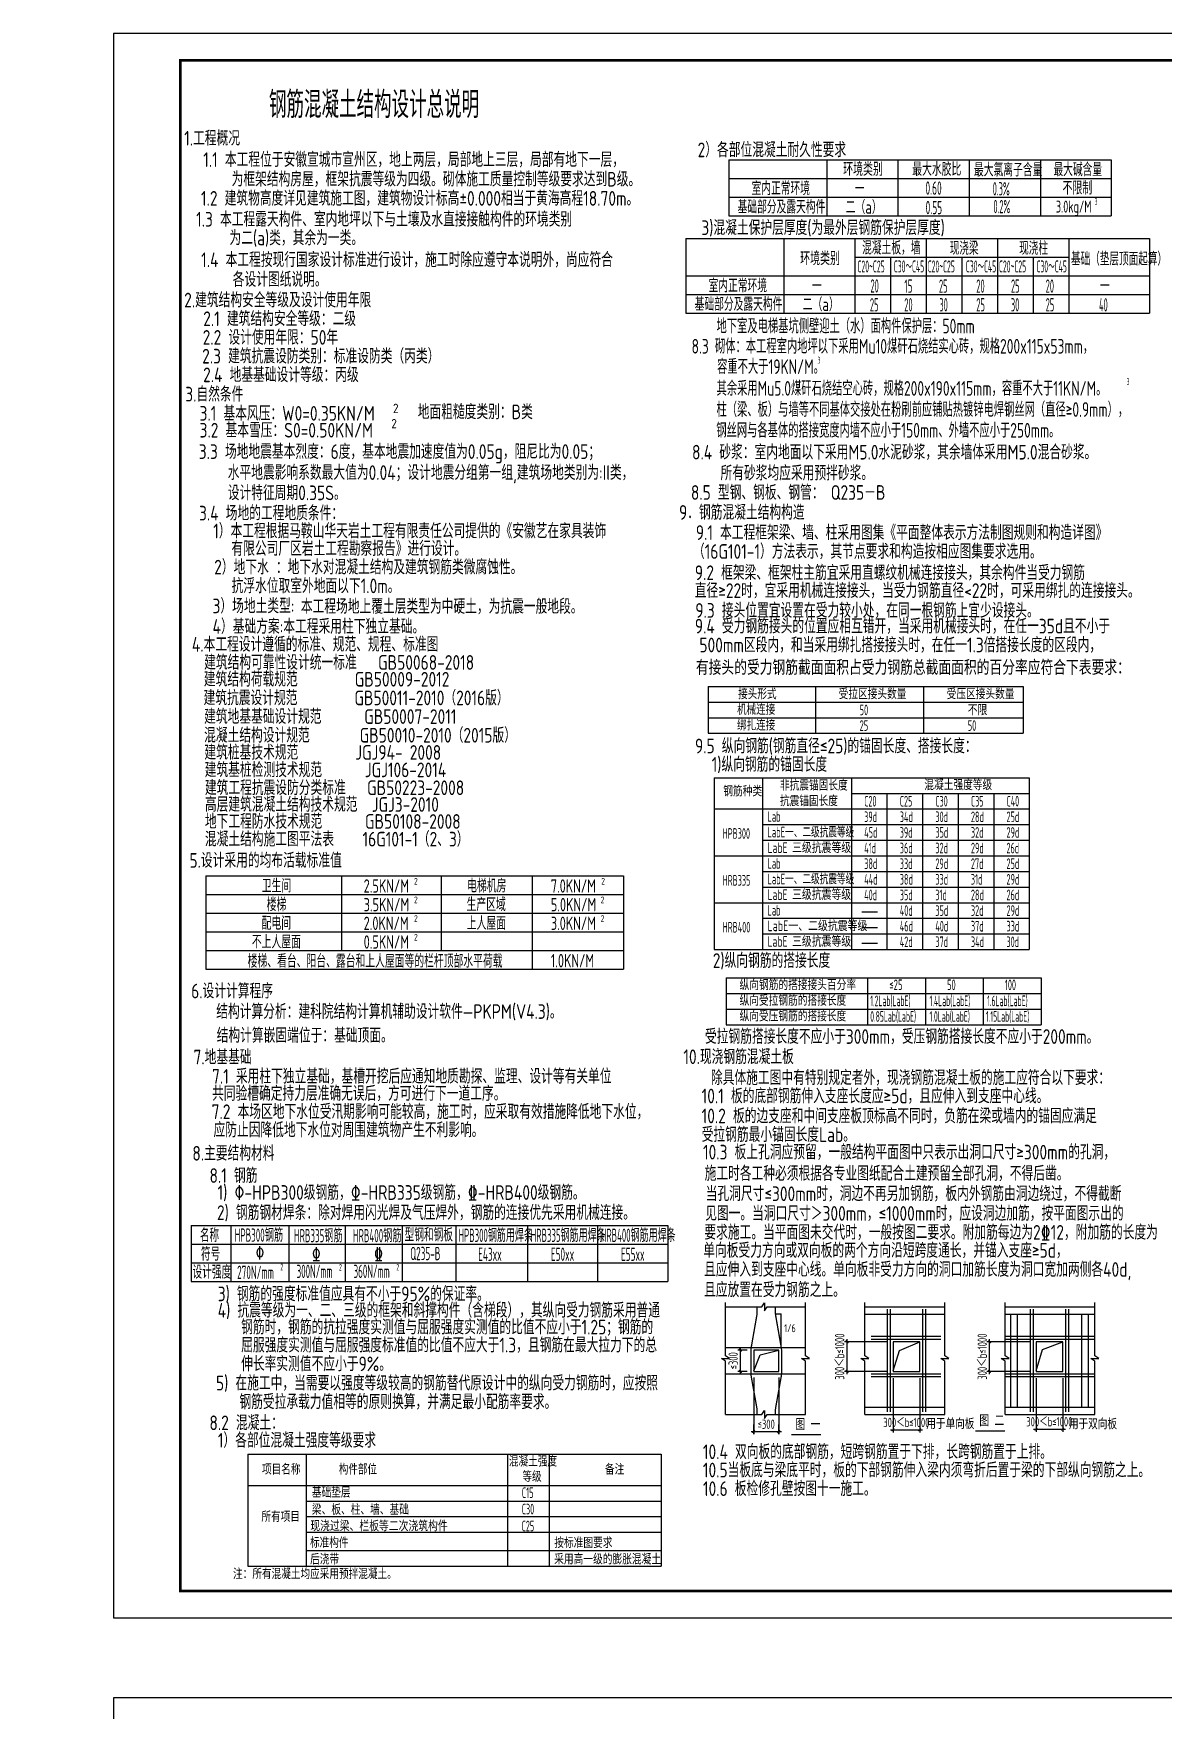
# Model space of a CAD drawing. Extents: x 8243024 to 8945023, y 669070 to 951310.
# Drawn here: x 8243024 to 8285381, y 888435 to 951310 of the extents above; entities that cross this region are included whole.
import ezdxf

# ---------------------------------------------------------------- set-up
doc = ezdxf.new("R2010")
doc.units = 0
doc.header["$LTSCALE"] = 1000
doc.linetypes.add('2', pattern=[18.5, 12, -3, 0.5, -3])
doc.layers.get('0').update_dxf_attribs({"linetype": 'CONTINUOUS'})
doc.layers.get('Defpoints').update_dxf_attribs({"linetype": 'CONTINUOUS'})
for name, color, linetype in [('AUDIT_I_080801173815-0', 253, 'CONTINUOUS'), ('DIM', 3, 'CONTINUOUS'), ('LT', 2, 'CONTINUOUS'), ('PUB_TITLE', 255, 'CONTINUOUS'), ('REIN', 1, 'CONTINUOUS'), ('TEXT', 7, 'CONTINUOUS'), ('檩条', 7, 'CONTINUOUS')]:
    doc.layers.add(name, color=color, linetype=linetype)
doc.styles.add('_HZTXT', font='tssdeng.shx', dxfattribs={"width": 0.7, "bigfont": 'HZTXT.shx'})
doc.styles.add('AUDIT_I_080801173815-1', font='txt', dxfattribs={"width": 0.7, "height": 10, "bigfont": 'sft:黑体'})
doc.styles.add('TSSD_Dimension', font='Tssdeng.shx', dxfattribs={"width": 0.7, "bigfont": 'tssdchn.shx'})
doc.styles.add('TSSD_REIN', font='Tssdeng.shx', dxfattribs={"width": 0.7, "bigfont": 'hztxt.shx'})
doc.dimstyles.new('TSSD_20_100', dxfattribs={"dimtxt": 350, "dimasz": 100, "dimexe": 100, "dimexo": 250, "dimgap": 100, "dimtad": 1, "dimdec": 0, "dimlfac": 0.2, "dimzin": 0, "dimdsep": 46, "dimtxsty": 'TSSD_Dimension', "dimblk": 'ARCHTICK', "dimblk1": 'ARCHTICK', "dimblk2": 'ARCHTICK', "dimcen": 0, "dimdle": 100, "dimclrt": 7, "dimadec": 0, "dimazin": 0, "dimtfac": 1, "dimtdec": 0, "dimtix": 1, "dimtmove": 2, "dimatfit": 3, "dimldrblk": 'ARCHTICK', "dimfxl": 0, "dimtolj": 1, "dimtzin": 0, "dimarcsym": 0})

# ---------------------------------------------------------------- blocks, each defined once
blk = doc.blocks.new('_ArchTick')
at = {"color": 0, "linetype": 'ByBlock', "const_width": 0.4}
blk.add_lwpolyline([(-0.5, -0.5), (0.5, 0.5)], dxfattribs=at)
blk = doc.blocks.new('*D3635')
at = {"layer": 'Defpoints', "color": 0}
for p in [(8278862, 902258), (8280605, 902258), (8280605, 901147)]:
    blk.add_point(p, dxfattribs=at)
at = {"layer": 'DIM', "color": 0, "lineweight": -2}
for p, q in [((8280355, 902258), (8278762, 902258)), ((8278862, 901047), (8278862, 902358)), ((8280355, 901147), (8278762, 901147))]:
    blk.add_line(p, q, dxfattribs=at)
at = {"layer": 'DIM', "color": 0, "lineweight": -2, "xscale": 100, "yscale": 100, "zscale": 100}
for p, rotation in [((8278862, 902258), 90), ((8278862, 901147), 270)]:
    blk.add_blockref('_ArchTick', p, dxfattribs=dict(at, rotation=rotation))
at = {"layer": 'DIM', "color": 7, "insert": (8278587, 901703), "char_height": 350, "attachment_point": 5, "rotation": 90, "style": 'TSSD_Dimension'}
blk.add_mtext('\\A1;300＜b≤1000', dxfattribs=at)
blk = doc.blocks.new('*D3636')
at = {"layer": 'Defpoints', "color": 0}
for p in [(8273519, 902258), (8275244, 902258), (8275244, 901147)]:
    blk.add_point(p, dxfattribs=at)
at = {"layer": 'DIM', "color": 0, "lineweight": -2}
for p, q in [((8274994, 902258), (8273419, 902258)), ((8273519, 901047), (8273519, 902358)), ((8274994, 901147), (8273419, 901147))]:
    blk.add_line(p, q, dxfattribs=at)
at = {"layer": 'DIM', "color": 0, "lineweight": -2, "xscale": 100, "yscale": 100, "zscale": 100}
for p, rotation in [((8273519, 902258), 90), ((8273519, 901147), 270)]:
    blk.add_blockref('_ArchTick', p, dxfattribs=dict(at, rotation=rotation))
at = {"layer": 'DIM', "color": 7, "insert": (8273244, 901703), "char_height": 350, "attachment_point": 5, "rotation": 90, "style": 'TSSD_Dimension'}
blk.add_mtext('\\A1;300＜b≤1000', dxfattribs=at)
blk = doc.blocks.new('*D3637')
at = {"layer": 'Defpoints', "color": 0}
for p in [(8275244, 901147), (8276242, 901147), (8276242, 898958)]:
    blk.add_point(p, dxfattribs=at)
at = {"layer": 'DIM', "color": 0, "lineweight": -2}
for p, q in [((8275244, 900897), (8275244, 898858)), ((8276242, 900897), (8276242, 898858)), ((8275144, 898958), (8276342, 898958))]:
    blk.add_line(p, q, dxfattribs=at)
at = {"layer": 'DIM', "color": 0, "lineweight": -2, "xscale": 100, "yscale": 100, "zscale": 100, "rotation": 180}
blk.add_blockref('_ArchTick', (8275244, 898958), dxfattribs=at)
at = {"layer": 'DIM', "color": 0, "lineweight": -2, "xscale": 100, "yscale": 100, "zscale": 100}
blk.add_blockref('_ArchTick', (8276242, 898958), dxfattribs=at)
at = {"layer": 'DIM', "color": 7, "insert": (8275743, 899233), "char_height": 350, "attachment_point": 5, "style": 'TSSD_Dimension'}
blk.add_mtext('\\A1;300＜b≤1000', dxfattribs=at)
blk = doc.blocks.new('*D3638')
at = {"layer": 'Defpoints', "color": 0}
for p in [(8280605, 901147), (8281603, 901147), (8281603, 898985)]:
    blk.add_point(p, dxfattribs=at)
at = {"layer": 'DIM', "color": 0, "lineweight": -2}
for p, q in [((8280605, 900897), (8280605, 898885)), ((8281603, 900897), (8281603, 898885)), ((8280505, 898985), (8281703, 898985))]:
    blk.add_line(p, q, dxfattribs=at)
at = {"layer": 'DIM', "color": 0, "lineweight": -2, "xscale": 100, "yscale": 100, "zscale": 100, "rotation": 180}
blk.add_blockref('_ArchTick', (8280605, 898985), dxfattribs=at)
at = {"layer": 'DIM', "color": 0, "lineweight": -2, "xscale": 100, "yscale": 100, "zscale": 100}
blk.add_blockref('_ArchTick', (8281603, 898985), dxfattribs=at)
at = {"layer": 'DIM', "color": 7, "insert": (8281104, 899260), "char_height": 350, "attachment_point": 5, "style": 'TSSD_Dimension'}
blk.add_mtext('\\A1;300＜b≤1000', dxfattribs=at)
blk = doc.blocks.new('*D3639')
at = {"layer": 'Defpoints', "color": 0}
for p in [(8269525, 901947), (8270019, 901947), (8270019, 901147)]:
    blk.add_point(p, dxfattribs=at)
at = {"layer": 'DIM', "color": 0, "lineweight": -2}
for p, q in [((8269769, 901947), (8269425, 901947)), ((8269525, 901047), (8269525, 902047)), ((8269769, 901147), (8269425, 901147))]:
    blk.add_line(p, q, dxfattribs=at)
at = {"layer": 'DIM', "color": 0, "lineweight": -2, "xscale": 100, "yscale": 100, "zscale": 100}
for p, rotation in [((8269525, 901947), 90), ((8269525, 901147), 270)]:
    blk.add_blockref('_ArchTick', p, dxfattribs=dict(at, rotation=rotation))
at = {"layer": 'DIM', "color": 7, "insert": (8269250, 901547), "char_height": 350, "attachment_point": 5, "rotation": 90, "style": 'TSSD_Dimension'}
blk.add_mtext('\\A1;≤300', dxfattribs=at)
blk = doc.blocks.new('*D3640')
at = {"layer": 'Defpoints', "color": 0}
for p in [(8270019, 901165), (8270961, 901165), (8270961, 898892)]:
    blk.add_point(p, dxfattribs=at)
at = {"layer": 'DIM', "color": 0, "lineweight": -2}
for p, q in [((8270019, 900915), (8270019, 898792)), ((8270961, 900915), (8270961, 898792)), ((8269919, 898892), (8271061, 898892))]:
    blk.add_line(p, q, dxfattribs=at)
at = {"layer": 'DIM', "color": 0, "lineweight": -2, "xscale": 100, "yscale": 100, "zscale": 100, "rotation": 180}
blk.add_blockref('_ArchTick', (8270019, 898892), dxfattribs=at)
at = {"layer": 'DIM', "color": 0, "lineweight": -2, "xscale": 100, "yscale": 100, "zscale": 100}
blk.add_blockref('_ArchTick', (8270961, 898892), dxfattribs=at)
at = {"layer": 'DIM', "color": 7, "insert": (8270490, 899167), "char_height": 350, "attachment_point": 5, "style": 'TSSD_Dimension'}
blk.add_mtext('\\A1;≤300', dxfattribs=at)

msp = doc.modelspace()

# ---------------------------------------------------------------- linework, layer by layer
for p, q in [((8274076.1, 918378.3), (8274660.1, 918378.3)), ((8274076.1, 917792.6), (8274660.1, 917792.6)), ((8274076.1, 917206.9), (8274660.1, 917206.9))]:
    msp.add_line(p, q)
at = {"const_width": 0.45}
msp.add_lwpolyline([(8243024, 891909.7), (8243024, 888909.7), (8246024, 888909.7), (8246024, 891909.7)], close=True, dxfattribs=at)
at = {"layer": 'AUDIT_I_080801173815-0'}
for p, q in [((8269086.7, 946570.3), (8269086.7, 944470.3)), ((8269086.7, 946570.3), (8283418, 946570.3)), ((8272756.7, 946570.3), (8272756.7, 944470.3)), ((8275426.7, 946570.3), (8275426.7, 944470.3)), ((8278096.7, 946570.3), (8278096.7, 944470.3)), ((8280768, 946570.3), (8280768, 944470.3)), ((8283418, 946570.3), (8283418, 944470.3)), ((8269086.7, 945870.3), (8283418, 945870.3)), ((8269086.7, 945170.3), (8283418, 945170.3)), ((8269086.7, 944470.3), (8283418, 944470.3)), ((8267477.4, 943622.4), (8267477.4, 940822.4)), ((8267477.4, 943622.4), (8284859.3, 943622.4)), ((8271147.3, 943622.4), (8271147.3, 940822.4)), ((8273817.3, 943622.4), (8273817.3, 940822.4)), ((8276487.3, 943622.4), (8276487.3, 940822.4)), ((8279157.3, 943622.4), (8279157.3, 940822.4)), ((8281827.3, 943622.4), (8281827.3, 940822.4)), ((8284859.3, 943622.4), (8284859.3, 940822.4)), ((8273817.3, 942922.4), (8281827.3, 942922.4)), ((8275152.3, 942922.4), (8275152.3, 940822.4)), ((8277822.3, 942922.4), (8277822.3, 940822.4)), ((8280492.3, 942922.4), (8280492.3, 940822.4)), ((8267477.4, 942222.4), (8284859.3, 942222.4)), ((8267477.4, 941522.4), (8284859.3, 941522.4)), ((8267477.4, 940822.4), (8284859.3, 940822.4)), ((8248928.9, 906616.6), (8248928.9, 904516.6)), ((8248928.9, 906616.6), (8266803.2, 906616.6)), ((8250421.1, 906616.6), (8250421.1, 904516.6)), ((8252591, 906616.6), (8252591, 904516.6)), ((8254701.2, 906616.6), (8254701.2, 904516.6)), ((8256845.4, 906616.6), (8256845.4, 904516.6)), ((8258855.1, 906616.6), (8258855.1, 904516.6)), ((8261535.3, 906616.6), (8261535.3, 904516.6)), ((8264163.8, 906616.6), (8264163.8, 904516.6)), ((8266803.2, 906616.6), (8266803.2, 904516.6)), ((8248928.9, 905916.6), (8266803.2, 905916.6)), ((8248928.9, 905216.6), (8266803.2, 905216.6)), ((8248928.9, 904516.6), (8266803.2, 904516.6))]:
    msp.add_line(p, q, dxfattribs=at)
at = {"layer": 'LT', "color": 7}
for p, q in [((8268315.6, 926829.2), (8268315.6, 925072.1)), ((8268315.6, 926829.2), (8280124.2, 926829.2)), ((8272337.8, 926829.2), (8272337.8, 925072.1)), ((8276389.2, 926829.2), (8276389.2, 925072.1)), ((8280124.2, 926829.2), (8280124.2, 925072.1)), ((8268315.6, 926243.5), (8280124.2, 926243.5)), ((8268315.6, 925657.8), (8280124.2, 925657.8)), ((8268315.6, 925657.8), (8280124.2, 925657.8)), ((8268315.6, 925072.1), (8280124.2, 925072.1)), ((8268541.7, 923406.9), (8268541.7, 916964.1)), ((8268541.7, 923406.9), (8280350.1, 923406.9)), ((8268541.7, 923406.9), (8280350.1, 923406.9)), ((8270355.4, 923406.9), (8270355.4, 916964.1)), ((8273683.5, 923406.9), (8273683.5, 916964.1)), ((8280350.1, 923406.9), (8280350.1, 916964.1)), ((8280350.1, 923406.9), (8280350.1, 916964.1)), ((8273683.5, 922821.2), (8280350.1, 922821.2)), ((8275016.8, 922821.2), (8275016.8, 916964.1)), ((8276350.1, 922821.2), (8276350.1, 916964.1)), ((8277683.5, 922821.2), (8277683.5, 916964.1)), ((8279016.8, 922821.2), (8279016.8, 916964.1)), ((8268541.7, 922235.5), (8280350.1, 922235.5)), ((8268541.7, 922235.5), (8280350.1, 922235.5)), ((8270355.4, 921649.8), (8280350.1, 921649.8)), ((8270355.4, 921064.1), (8280350.1, 921064.1)), ((8268541.7, 920478.4), (8280350.1, 920478.4)), ((8270355.4, 919892.7), (8280350.1, 919892.7)), ((8249479.7, 919723.6), (8249479.7, 916223.6)), ((8249479.7, 919723.6), (8265134.9, 919723.6)), ((8249479.7, 919723.6), (8265134.9, 919723.6)), ((8254569.9, 919723.6), (8254569.9, 916923.6)), ((8258301.4, 919723.6), (8258301.4, 916923.6)), ((8261714.8, 919723.6), (8261714.8, 916223.6)), ((8265134.9, 919723.6), (8265134.9, 916223.6)), ((8270355.4, 919306.9), (8280350.1, 919306.9)), ((8249479.7, 919023.6), (8265134.9, 919023.6)), ((8268541.7, 918721.2), (8280350.1, 918721.2)), ((8249479.7, 918323.6), (8265134.9, 918323.6)), ((8270355.4, 918135.5), (8280350.1, 918135.5)), ((8249479.7, 917623.6), (8265134.9, 917623.6)), ((8270355.4, 917549.8), (8280350.1, 917549.8)), ((8249479.7, 916923.6), (8265134.9, 916923.6)), ((8249479.7, 916923.6), (8265134.9, 916923.6)), ((8268541.7, 916964.1), (8280350.1, 916964.1)), ((8268541.7, 916964.1), (8280350.1, 916964.1)), ((8249479.7, 916223.6), (8265134.9, 916223.6)), ((8249479.7, 916223.6), (8265134.9, 916223.6)), ((8268982.4, 915899.3), (8280790.9, 915899.3)), ((8268982.4, 915899.3), (8280790.9, 915899.3)), ((8268982.4, 915899.3), (8268982.4, 914142.2)), ((8274290.9, 915899.3), (8274290.9, 914142.2)), ((8276457.6, 915899.3), (8276457.6, 914142.2)), ((8278624.3, 915899.3), (8278624.3, 914142.2)), ((8280790.9, 915899.3), (8280790.9, 914142.2)), ((8268982.4, 915313.6), (8280790.9, 915313.6)), ((8268982.4, 915313.6), (8280790.9, 915313.6)), ((8268982.4, 914727.9), (8280790.9, 914727.9)), ((8268982.4, 914142.2), (8280790.9, 914142.2)), ((8268964.8, 901732.9), (8268964.8, 903735.8)), ((8268964.8, 903570.4), (8270319.8, 903570.4)), ((8270319.8, 903570.4), (8270419.8, 903720.4)), ((8270419.8, 903720.4), (8270419.8, 903420.4)), ((8270419.8, 903420.4), (8270519.8, 903570.4)), ((8270519.8, 903570.4), (8271967.7, 903570.4)), ((8271955.8, 901732.9), (8271955.8, 903735.8)), ((8274190.1, 901732.9), (8274190.1, 903735.8)), ((8277181.1, 901732.9), (8277181.1, 903735.8)), ((8279442.1, 901732.9), (8279442.1, 903735.8)), ((8282813.1, 901732.9), (8282813.1, 903735.8)), ((8270835.8, 903303.5), (8271054.1, 903303.5)), ((8271054.1, 902038.1), (8271054.1, 903303.5)), ((8268964.8, 901532.9), (8268814.8, 901632.9)), ((8268814.8, 901632.9), (8269114.8, 901632.9)), ((8269114.8, 901632.9), (8268964.8, 901732.9)), ((8271805.8, 901632.9), (8272105.8, 901632.9)), ((8271955.8, 901532.9), (8271805.8, 901632.9)), ((8272105.8, 901632.9), (8271955.8, 901732.9)), ((8274190.1, 901532.9), (8274040.1, 901632.9)), ((8274040.1, 901632.9), (8274340.1, 901632.9)), ((8274340.1, 901632.9), (8274190.1, 901732.9)), ((8277181.1, 901532.9), (8277031.1, 901632.9)), ((8277031.1, 901632.9), (8277331.1, 901632.9)), ((8277331.1, 901632.9), (8277181.1, 901732.9)), ((8279292.1, 901632.9), (8279592.1, 901632.9)), ((8279442.1, 901532.9), (8279292.1, 901632.9)), ((8279592.1, 901632.9), (8279442.1, 901732.9)), ((8282813.1, 901532.9), (8282663.1, 901632.9)), ((8282663.1, 901632.9), (8282963.1, 901632.9)), ((8282963.1, 901632.9), (8282813.1, 901732.9)), ((8268964.8, 899530.1), (8268964.8, 901532.9)), ((8271955.8, 899530.1), (8271955.8, 901532.9)), ((8274190.1, 899530.1), (8274190.1, 901532.9)), ((8277181.1, 899530.1), (8277181.1, 901532.9)), ((8279442.1, 899530.1), (8279442.1, 901532.9)), ((8282813.1, 899530.1), (8282813.1, 901532.9)), ((8268964.8, 899530.1), (8270319.8, 899530.1)), ((8270319.8, 899530.1), (8270419.8, 899680.1)), ((8270419.8, 899680.1), (8270419.8, 899380.1)), ((8270419.8, 899380.1), (8270519.8, 899530.1)), ((8270519.8, 899530.1), (8271967.7, 899530.1)), ((8270119, 898892.2), (8270860.6, 898892.2)), ((8270119, 898892.2), (8270860.6, 898892.2)), ((8251054.5, 898044.8), (8266547.2, 898044.8)), ((8251054.5, 898044.8), (8251054.5, 893849.6)), ((8253238.2, 898044.8), (8253238.2, 893849.6)), ((8260795.3, 898044.8), (8260795.3, 893849.6)), ((8262347.7, 898044.8), (8262347.7, 893849.6)), ((8266547.2, 898044.8), (8266547.2, 893849.6)), ((8251054.5, 896873.4), (8266547.2, 896873.4)), ((8253238.2, 896287.6), (8266547.2, 896287.6)), ((8253238.2, 896287.6), (8266547.2, 896287.6)), ((8253238.2, 896287.6), (8266547.2, 896287.6)), ((8253238.2, 895701.9), (8266547.2, 895701.9)), ((8253238.2, 895116.2), (8266547.2, 895116.2)), ((8253238.2, 894435.4), (8266547.2, 894435.4)), ((8251054.5, 893849.6), (8266547.2, 893849.6))]:
    msp.add_line(p, q, dxfattribs=at)
at = {"layer": 'LT', "color": 4, "linetype": '2'}
for p, q in [((8274190.1, 903570.4), (8277193, 903570.4)), ((8279442.1, 903570.4), (8282813.1, 903570.4)), ((8274208.5, 903290.4), (8277181.1, 903290.4)), ((8279442.1, 903290.4), (8282813.1, 903290.4)), ((8279660.8, 899800.4), (8279660.8, 903290.4)), ((8279914.2, 899800.4), (8279914.2, 903290.4)), ((8282320.5, 899800.4), (8282320.5, 903290.4)), ((8282573.8, 899800.4), (8282573.8, 903290.4)), ((8274208.5, 899804.9), (8277181.1, 899804.9)), ((8279442.1, 899804.9), (8282813.1, 899804.9)), ((8274190.1, 899530.1), (8277181.1, 899530.1)), ((8279442.1, 899530.1), (8282813.1, 899530.1))]:
    msp.add_line(p, q, dxfattribs=at)
at = {"layer": 'LT', "color": 1}
for p, q in [((8275490.4, 901929.5), (8276242.4, 902258.1)), ((8280851, 901965.6), (8281603, 902258.1)), ((8270019, 901164.6), (8270265.1, 901766.7)), ((8270265.1, 901766.7), (8270960.6, 901947.5)), ((8275244.3, 901164.6), (8275490.4, 901929.5)), ((8280604.9, 901164.6), (8280851, 901965.6))]:
    msp.add_line(p, q, dxfattribs=at)
at = {"layer": 'PUB_TITLE'}
for points in [[(8246024, 891909.7), (8330124, 891909.7), (8330124, 951309.7), (8246024, 951309.7)], [(8246024, 829509.7), (8330124, 829509.7), (8330124, 888909.7), (8246024, 888909.7)]]:
    msp.add_lwpolyline(points, close=True, dxfattribs=at)
at = {"layer": 'PUB_TITLE', "const_width": 100}
msp.add_lwpolyline([(8248524, 892909.7), (8329124, 892909.7), (8329124, 950309.7), (8248524, 950309.7)], close=True, dxfattribs=at)
at = {"layer": 'REIN'}
for p, q in [((8275244.3, 902258.1), (8275244.3, 901147.5)), ((8276242.4, 902258.1), (8275244.3, 902258.1)), ((8276242.4, 901147.5), (8276242.4, 902258.1)), ((8280604.9, 902258.1), (8280604.9, 901147.5)), ((8281603, 902258.1), (8280604.9, 902258.1)), ((8281603, 901147.5), (8281603, 902258.1)), ((8270019, 901947.5), (8270019, 901147.5)), ((8270960.6, 901947.5), (8270019, 901947.5)), ((8270960.6, 901147.5), (8270960.6, 901947.5)), ((8270019, 901147.5), (8270960.6, 901147.5)), ((8275244.3, 901147.5), (8276242.4, 901147.5)), ((8280604.9, 901147.5), (8281603, 901147.5))]:
    msp.add_line(p, q, dxfattribs=at)
at = {"layer": 'REIN', "color": 1, "const_width": 50}
for points in [[(8270146.8, 903548.5), (8270146.8, 903372.6)], [(8270832.9, 903548.5), (8270832.9, 903372.6)], [(8270134.9, 903234.8), (8269926.3, 902042)], [(8270844.8, 903234.8), (8271053.4, 902042)], [(8275026.6, 903490), (8275026.6, 899628.4)], [(8275139.7, 903490), (8275139.7, 899628.4)], [(8276354.7, 903490), (8276354.7, 899628.4)], [(8276467.8, 903490), (8276467.8, 899628.4)], [(8280387.2, 903490), (8280387.2, 899628.4)], [(8280500.2, 903490), (8280500.2, 899628.4)], [(8281715.3, 903490), (8281715.3, 899628.4)], [(8281828.3, 903490), (8281828.3, 899628.4)], [(8274417.4, 902461.7), (8277045.7, 902461.7)], [(8274417.4, 902348.8), (8277045.7, 902348.8)], [(8279448.4, 902461.7), (8282775.4, 902461.7)], [(8279448.4, 902348.8), (8282775.4, 902348.8)], [(8268978.3, 902038.1), (8271967.3, 902038.1)], [(8269914.3, 901904.2), (8269914.3, 901102.1)], [(8271065.3, 901904.2), (8271065.3, 901102.1)], [(8268978.3, 901054.3), (8271967.3, 901054.3)], [(8274417.4, 901054.3), (8277045.7, 901054.3)], [(8279461.6, 901054.3), (8282788.6, 901054.3)], [(8269926.8, 900961.6), (8270134.4, 899797.2)], [(8271052.9, 900961.6), (8270845.3, 899797.2)], [(8274417.4, 900948.9), (8277045.7, 900948.9)], [(8279461.6, 900948.9), (8282788.6, 900948.9)], [(8270146.8, 899656.7), (8270146.8, 899521)], [(8270832.9, 899656.7), (8270832.9, 899521)]]:
    msp.add_lwpolyline(points, dxfattribs=at)
at = {"layer": 'REIN', "const_width": 50}
for points in [[(8270134.8, 903234.7, 0.0433164), (8270146.8, 903372.6, 0.0433164)], [(8270832.9, 903372.6, 0.0433085), (8270844.8, 903234.8, 0.0433085)], [(8269926.3, 902042, 0.0433071), (8269914.4, 901904.2, 0.0433071)], [(8271065.4, 901904.2, 0.0433106), (8271053.5, 902042, 0.0433106)], [(8269914.4, 901102.1, 0.0441576), (8269926.9, 900961.6, 0.0441576)], [(8271052.8, 900961.5, 0.0441584), (8271065.3, 901102, 0.0441584)], [(8270146.8, 899656.7, 0.0441586), (8270134.4, 899797.2, 0.0441586)], [(8270845.2, 899797.2, 0.0441568), (8270832.8, 899656.8, 0.0441568)]]:
    msp.add_lwpolyline(points, format="xyb", dxfattribs=at)
at = {"layer": 'REIN', "color": 7, "const_width": 50}
for points in [[(8271435.7, 898769.4), (8272540.4, 898769.4)], [(8278331.6, 898914), (8279436.4, 898914)]]:
    msp.add_lwpolyline(points, dxfattribs=at)
at = {"layer": '檩条', "color": 253}
for p, q in [((8270019, 898795.3), (8270019, 899156.7)), ((8270960.6, 898795.3), (8270960.6, 899156.7))]:
    msp.add_line(p, q, dxfattribs=at)
at = {"layer": '檩条', "color": 253, "const_width": 45}
for points in [[(8269969, 898845.3), (8270069, 898945.3)], [(8270910.6, 898845.3), (8271010.6, 898945.3)]]:
    msp.add_lwpolyline(points, dxfattribs=at)

# ---------------------------------------------------------------- texts
at = {"layer": 'LT'}
for s, height, style, width, p in [('钢筋混凝土结构设计总说明', 1000.008, 'AUDIT_I_080801173815-1', 0.691008, (8251849.3, 948141.6)), ('1.工程概况', 550, 'TSSD_REIN', 0.8, (8248670.4, 947109)), ('2.建筑结构安全等级及设计使用年限', 550, 'TSSD_REIN', 0.8, (8248670.7, 941041.4)), ('3.自然条件', 550, 'TSSD_REIN', 0.8, (8248710.8, 937511.8)), ('9．钢筋混凝土结构构造', 550, 'TSSD_REIN', 0.8, (8267219.9, 933079.9)), ('4.本工程设计遵循的标准、规范、规程、标准图 ', 550, 'TSSD_REIN', 0.8, (8248960.1, 928132.1)), ('5.设计采用的均布活载标准值', 550, 'TSSD_REIN', 0.8, (8248869.7, 920030.2)), ('6.设计计算程序 ', 550, 'TSSD_REIN', 0.8, (8248932.3, 915134.1)), ('7.地基基础', 550, 'TSSD_REIN', 0.8, (8249020.1, 912657)), ('10.现浇钢筋混凝土板', 550, 'TSSD_REIN', 0.8, (8267383.7, 912669.4)), ('8.主要结构材料', 550, 'TSSD_REIN', 0.8, (8248977.1, 909049)), ('1/6', 299.98, 'TSSD_REIN', 0.761763, (8271163.7, 902617.4)), ('图 一', 427.51, 'TSSD_REIN', 0.778783, (8271582.3, 898945.2)), ('图 二', 427.51, 'TSSD_REIN', 0.778696, (8278478.3, 899089.7))]:
    msp.add_text(s, height=height, dxfattribs=dict(at, style=style, width=width)).set_placement(p)
at = {"layer": 'LT', "color": 1, "style": 'TSSD_REIN', "width": 0.8}
for s, p in [('1.1 本工程位于安徽宣城市宣州区，地上两层，局部地上三层，局部有地下一层，', (8249385.1, 946306.6)), ('1.2 建筑物高度详见建筑施工图，建筑物设计标高%%P0.000相当于黄海高程18.70m。', (8249300, 944854.3)), ('  2.3 建筑抗震设防类别：标准设防类（丙类）       ', (8248810.5, 938937.9)), ('  2.4 地基基础设计等级：丙级', (8248845.4, 938237.9)), ('1）本工程根据马鞍山华天岩土工程有限责任公司提供的《安徽艺在家具装饰', (8249759, 932383.5)), ('有限公司厂区岩土工程勘察报告》进行设计。', (8250441.7, 931722.4)), ('本工程场地上覆土层类型为中硬土，为抗震一般地段。', (8253043.7, 929552.4)), ('4）基础方案:本工程采用柱下独立基础。', (8249735.6, 928802.6)), (' 结构计算嵌固端位于：基础顶面。 ', (8249622.4, 913468.8)), ('7.1 采用柱下独立基础，基槽开挖后应通知地质勘探、监理、设计等有关单位', (8249715.1, 911935.7))]:
    msp.add_text(s, height=550, dxfattribs=at).set_placement(p)
at = {"layer": 'LT', "color": 7}
for s, height, style, width, p in [('2）各部位混凝土耐久性要求', 550, 'TSSD_REIN', 0.8, (8267918.6, 946674.3)), ('环境类别 ', 500, 'TSSD_REIN', 0.647316, (8273373.5, 945975.8)), ('最大水胶比', 500, 'TSSD_REIN', 0.700141, (8275964.7, 945973.7)), ('最大氯离子含量 ', 500, 'TSSD_REIN', 0.667786, (8278275.4, 945948.9)), ('最大碱含量', 500, 'TSSD_REIN', 0.69342, (8281258.5, 945960.6)), ('为框架结构房屋，框架抗震等级为四级。砌体施工质量控制等级要求达到B级。', 550, 'TSSD_REIN', 0.8, (8250449.3, 945572.7)), ('室内正常环境', 500, 'TSSD_REIN', 0.695456, (8269938.8, 945254.1)), ('0.60', 500, 'TSSD_REIN', 0.533203, (8276459.9, 945264.1)), ('0.3%', 500, 'TSSD_REIN', 0.468382, (8278980, 945238)), ('不限制', 500, 'TSSD_REIN', 0.706043, (8281599.4, 945270.8)), ('基础部分及露天构件', 500, 'TSSD_REIN', 0.695756, (8269417.1, 944560)), ('二（a）', 500, 'TSSD_REIN', 0.737541, (8273465.9, 944550.6)), ('一', 500, 'TSSD_REIN', 0.66485, (8273808.4, 945243.8)), ('0.55', 500, 'TSSD_REIN', 0.533203, (8276464.8, 944534.7)), ('0.2% ', 500, 'TSSD_REIN', 0.475, (8279007.5, 944570.2)), ('3.0kg/M', 450, 'TSSD_REIN', 0.642137, (8281348.6, 944594.5)), ('3', 250, 'TSSD_REIN', 0.523849, (8282802.9, 944888.8)), ('    1.3 本工程露天构件、室内地坪以下与土壤及水直接接触构件的环境类别', 550, 'TSSD_REIN', 0.8, (8248049.4, 944069.7)), ('为二(a)类，其余为一类。', 550, 'TSSD_REIN', 0.8, (8250368.3, 943369.5)), ('3)混凝土保护层厚度(为最外层钢筋保护层厚度)', 550, 'TSSD_REIN', 0.8, (8268058.5, 943754.1)), ('1.4 本工程按现行国家设计标准进行设计，施工时除应遵守本说明外，尚应符合', 550, 'TSSD_REIN', 0.8, (8249306.6, 942551.4)), ('环境类别 ', 500, 'TSSD_REIN', 0.647316, (8271764.1, 942628)), ('混凝土板，墙', 500, 'TSSD_REIN', 0.694531, (8274084.8, 943023.9)), ('现浇梁', 500, 'TSSD_REIN', 0.685221, (8277370.3, 943011.5)), ('现浇柱', 500, 'TSSD_REIN', 0.688915, (8279970.3, 943011.5)), ('基础（垫层顶面起算）', 500, 'TSSD_REIN', 0.6, (8281915.2, 942611.5)), ('C20~C25', 450, 'TSSD_REIN', 0.4, (8273910.2, 942350.2)), ('C30～C45', 450, 'TSSD_REIN', 0.4, (8275271.4, 942351.7)), ('C20~C25', 450, 'TSSD_REIN', 0.4, (8276540.8, 942351.7)), ('C30～C45', 450, 'TSSD_REIN', 0.4, (8277971.4, 942351.7)), ('C20~C25', 450, 'TSSD_REIN', 0.4, (8279213.7, 942351.7)), ('C30～C45', 450, 'TSSD_REIN', 0.4, (8280620.4, 942351.7)), ('各设计图纸说明。', 550, 'TSSD_REIN', 0.8, (8250492.1, 941812.8)), ('室内正常环境', 500, 'TSSD_REIN', 0.695456, (8268329.4, 941606.2)), ('一', 500, 'TSSD_REIN', 0.66485, (8272199, 941596)), ('20', 500, 'TSSD_REIN', 0.468382, (8274399, 941596)), ('15', 500, 'TSSD_REIN', 0.530833, (8275665.7, 941589.2)), ('25', 500, 'TSSD_REIN', 0.468382, (8276965.7, 941589.2)), ('20', 500, 'TSSD_REIN', 0.468382, (8278365.7, 941589.2)), ('25', 500, 'TSSD_REIN', 0.468382, (8279665.7, 941589.2)), ('20', 500, 'TSSD_REIN', 0.468382, (8280965.7, 941589.2)), ('一', 500, 'TSSD_REIN', 0.66485, (8282999, 941596)), ('基础部分及露天构件', 500, 'TSSD_REIN', 0.695756, (8267807.7, 940912.1)), ('二（a）', 500, 'TSSD_REIN', 0.737541, (8271856.5, 940902.7)), ('25', 500, 'TSSD_REIN', 0.468382, (8274376.5, 940889.2)), ('20', 500, 'TSSD_REIN', 0.468382, (8275665.7, 940889.2)), ('30', 500, 'TSSD_REIN', 0.468382, (8276982.4, 940889.2)), ('25', 500, 'TSSD_REIN', 0.468382, (8278365.7, 940889.2)), ('30', 500, 'TSSD_REIN', 0.468382, (8279661.5, 940889.2)), ('25', 500, 'TSSD_REIN', 0.468382, (8280965.7, 940889.2)), ('40', 500, 'TSSD_REIN', 0.468382, (8282965.7, 940889.2)), ('  2.1 建筑结构安全等级：二级 ', 550, 'TSSD_REIN', 0.8, (8248850.7, 940341.4)), ('  2.2 设计使用年限：50年 ', 550, 'TSSD_REIN', 0.8, (8248830.8, 939641.4)), ('3', 250, 'TSSD_REIN', 0.523849, (8272412.9, 938938)), ('3', 250, 'TSSD_REIN', 0.523849, (8284000.9, 938135.1)), ('3.1 基本风压：W0=0.35KN/M', 550, 'TSSD_REIN', 0.8, (8249247, 936793.6)), ('2', 350, 'TSSD_REIN', 0.920846, (8256433.5, 936508.8)), ('2', 350, 'TSSD_REIN', 0.920846, (8256497.5, 937080)), ('  地面粗糙度类别：B类 ', 550, 'TSSD_REIN', 0.8, (8256891.1, 936849.5)), ('3.2 基本雪压：S0=0.50KN/M', 550, 'TSSD_REIN', 0.8, (8249247, 936161)), ('3.3 场地地震基本烈度：6度，基本地震加速度值为0.05g，阻尼比为0.05；', 550, 'TSSD_REIN', 0.8, (8249218.2, 935358.9)), ('8.4 砂浆：室内地面以下采用M5.0水泥砂浆，其余墙体采用M5.0混合砂浆。', 550, 'TSSD_REIN', 0.8, (8267707.9, 935337.6)), ('所有砂浆均应采用预拌砂浆。', 550, 'TSSD_REIN', 0.8, (8268776.3, 934554.6)), ('8.5 型钢、钢板、钢管： Q235－B ', 550, 'TSSD_REIN', 0.8, (8267666.2, 933826.6)), ('3.4 场地的工程地质条件：', 550, 'TSSD_REIN', 0.8, (8249226.9, 933051.9)), ('9.1 本工程框架梁、墙、柱采用图集《平面整体表示方法制图规则和构造详图》', 550, 'TSSD_REIN', 0.8, (8267849.4, 932323)), ('（16G101-1）方法表示，其节点要求和构造按相应图集要求选用。', 550, 'TSSD_REIN', 0.8, (8267743.6, 931614.2)), ('2）地下水 ：地下水对混凝土结构及建筑钢筋类微腐蚀性。', 550, 'TSSD_REIN', 0.8, (8249796.5, 931027.7)), ('9.2 框架梁、框架柱主筋宜采用直螺纹机械连接接头，其余构件当受力钢筋', 550, 'TSSD_REIN', 0.8, (8267812.4, 930817.3)), ('抗浮水位取室外地面以下1.0m。', 550, 'TSSD_REIN', 0.8, (8250447.4, 930325.4)), ('直径≥22时，宜采用机械连接接头，当受力钢筋直径<22时，可采用绑扎的连接接头。', 550, 'TSSD_REIN', 0.8, (8267812.4, 930146.3)), ('3）场地土类型:', 550, 'TSSD_REIN', 0.8, (8249732.9, 929571.9)), ('9.3 接头位置宜设置在受力较小处，在同一根钢筋上宜少设接头。', 550, 'TSSD_REIN', 0.8, (8267831.7, 929404.4)), ('9.4 受力钢筋接头的位置应相互错开，当采用机械接头时，在任一35d且不小于', 550, 'TSSD_REIN', 0.8, (8267813.4, 928814.8)), ('500mm区段内，和当采用绑扎搭接接头时，在任一1.3倍搭接长度的区段内，', 550, 'TSSD_REIN', 0.8, (8267985.1, 928108.3)), ('建筑结构可靠性设计统一标准   GB50068-2018', 550, 'TSSD_REIN', 0.8, (8249418.1, 927455.2)), ('建筑结构荷载规范        GB50009-2012', 550, 'TSSD_REIN', 0.8, (8249407.7, 926823.6)), ('有接头的受力钢筋截面面积占受力钢筋总截面面积的百分率应符合下表要求：', 550, 'TSSD_REIN', 0.869927, (8267853.3, 927261.9)), ('接头形式', 400, 'TSSD_REIN', 0.750385, (8269436.1, 926348.9)), ('受拉区接头数量', 400, 'TSSD_REIN', 0.755834, (8273204.6, 926348.9)), ('受压区接头数量', 400, 'TSSD_REIN', 0.755852, (8277256, 926348.9)), ('建筑抗震设计规范        GB50011-2010（2016版）', 550, 'TSSD_REIN', 0.8, (8249396.9, 926123.6)), ('机械连接', 400, 'TSSD_REIN', 0.745901, (8269396.1, 925763.2)), ('不限', 400, 'TSSD_REIN', 0.764484, (8278043.9, 925749.8)), ('建筑地基基础设计规范      GB50007-2011', 550, 'TSSD_REIN', 0.8, (8249418.1, 925423.6)), ('绑扎连接', 400, 'TSSD_REIN', 0.745901, (8269396.1, 925177.4)), ('25', 400, 'TSSD_REIN', 0.509026, (8273992.4, 925164.1)), ('50', 400, 'TSSD_REIN', 0.509026, (8273992.4, 925749.8)), ('50', 400, 'TSSD_REIN', 0.509119, (8278043.9, 925164.1)), ('混凝土结构设计规范       GB50010-2010（2015版）', 550, 'TSSD_REIN', 0.8, (8249418.1, 924723.6)), ('9.5 纵向钢筋(钢筋直径≤25)的锚固长度、搭接长度：', 550, 'TSSD_REIN', 0.8, (8267818.9, 924321.2)), ('建筑桩基技术规范        JGJ94- 2008 ', 550, 'TSSD_REIN', 0.8, (8249427.9, 924080.2)), ('建筑基桩检测技术规范      JGJ106-2014', 550, 'TSSD_REIN', 0.8, (8249440.4, 923425.8)), ('1)纵向钢筋的锚固长度', 550, 'TSSD_REIN', 0.8, (8268444.9, 923630.2)), ('钢筋种类', 400, 'TSSD_REIN', 0.759518, (8268879.1, 922705)), ('非抗震锚固长度', 400, 'TSSD_REIN', 0.755781, (8271003.7, 922925)), ('混凝土强度等级', 400, 'TSSD_REIN', 0.757558, (8276415.6, 922938)), ('抗震锚固长度', 400, 'TSSD_REIN', 0.754923, (8271003.7, 922339.3)), ('C20', 400, 'TSSD_REIN', 0.49454, (8274163.5, 922326.4)), ('C25', 400, 'TSSD_REIN', 0.49454, (8275496.9, 922326.4)), ('C30', 400, 'TSSD_REIN', 0.494656, (8276830.1, 922326.4)), ('C35', 400, 'TSSD_REIN', 0.49454, (8278163.5, 922326.4)), ('C40', 400, 'TSSD_REIN', 0.49454, (8279496.9, 922326.4)), ('Lab', 400, 'TSSD_REIN', 0.596899, (8270537.4, 921753.6)), ('39d', 400, 'TSSD_REIN', 0.566661, (8274163.5, 921740.6)), ('34d', 400, 'TSSD_REIN', 0.523071, (8275496.9, 921740.6)), ('30d', 400, 'TSSD_REIN', 0.523193, (8276830.1, 921740.6)), ('28d', 400, 'TSSD_REIN', 0.523071, (8278163.5, 921740.6)), ('25d', 400, 'TSSD_REIN', 0.523071, (8279496.9, 921740.6)), ('HPB300', 400, 'TSSD_REIN', 0.482018, (8268853.2, 921116.1)), ('LabE一、二级抗震等级', 400, 'TSSD_REIN', 0.6, (8270537.4, 921167.9)), ('45d', 400, 'TSSD_REIN', 0.523071, (8274163.5, 921154.9)), ('39d', 400, 'TSSD_REIN', 0.566661, (8275496.9, 921154.9)), ('35d', 400, 'TSSD_REIN', 0.523193, (8276830.1, 921154.9)), ('32d', 400, 'TSSD_REIN', 0.523071, (8278163.5, 921154.9)), ('29d', 400, 'TSSD_REIN', 0.523071, (8279496.9, 921154.9)), ('LabE 三级抗震等级', 400, 'TSSD_REIN', 0.684719, (8270537.4, 920582.2)), ('41d', 400, 'TSSD_REIN', 0.523071, (8274163.5, 920569.2)), ('36d', 400, 'TSSD_REIN', 0.523071, (8275496.9, 920569.2)), ('32d', 400, 'TSSD_REIN', 0.523193, (8276830.1, 920569.2)), ('29d', 400, 'TSSD_REIN', 0.523071, (8278163.5, 920569.2)), ('26d', 400, 'TSSD_REIN', 0.566661, (8279496.9, 920569.2)), ('Lab', 400, 'TSSD_REIN', 0.596899, (8270537.4, 919996.4)), ('38d', 400, 'TSSD_REIN', 0.523071, (8274163.5, 919983.5)), ('33d', 400, 'TSSD_REIN', 0.523071, (8275496.9, 919983.5)), ('29d', 400, 'TSSD_REIN', 0.523193, (8276830.1, 919983.5)), ('27d', 400, 'TSSD_REIN', 0.523071, (8278163.5, 919983.5)), ('25d', 400, 'TSSD_REIN', 0.523071, (8279496.9, 919983.5)), ('卫生间', 500, 'TSSD_REIN', 0.7, (8251577.7, 919102.7)), ('2.5KN/M ', 500, 'TSSD_REIN', 0.7, (8255400.1, 919097.4)), ('2', 250, '_HZTXT', 0.7, (8257288.2, 919402.9)), ('电梯机房', 500, 'TSSD_REIN', 0.7, (8259277.9, 919102.7)), ('7.0KN/M ', 500, 'TSSD_REIN', 0.7, (8262415.3, 919097.4)), ('2', 250, '_HZTXT', 0.7, (8264306.4, 919402.9)), ('HRB335', 400, 'TSSD_REIN', 0.482018, (8268853.2, 919358.9)), ('LabE一、二级抗震等级', 400, 'TSSD_REIN', 0.6, (8270537.4, 919410.7)), ('LabE 三级抗震等级', 400, 'TSSD_REIN', 0.684719, (8270537.4, 918825)), ('44d', 400, 'TSSD_REIN', 0.523071, (8274163.5, 919397.8)), ('38d', 400, 'TSSD_REIN', 0.523071, (8275496.9, 919397.8)), ('33d', 400, 'TSSD_REIN', 0.523193, (8276830.1, 919397.8)), ('31d', 400, 'TSSD_REIN', 0.566661, (8278163.5, 919397.8)), ('29d', 400, 'TSSD_REIN', 0.523071, (8279496.9, 919397.8)), ('楼梯', 500, 'TSSD_REIN', 0.7, (8251765.1, 918402.7)), ('3.5KN/M ', 500, 'TSSD_REIN', 0.7, (8255399.3, 918397.4)), ('2', 250, '_HZTXT', 0.7, (8257286.5, 918702.9)), ('生产区域', 500, 'TSSD_REIN', 0.7, (8259257.2, 918402.7)), ('5.0KN/M ', 500, 'TSSD_REIN', 0.7, (8262415.3, 918397.4)), ('2', 250, '_HZTXT', 0.7, (8264285.8, 918702.9)), ('Lab', 400, 'TSSD_REIN', 0.596899, (8270537.4, 918239.3)), ('40d', 400, 'TSSD_REIN', 0.566661, (8274163.5, 918812.1)), ('35d', 400, 'TSSD_REIN', 0.523071, (8275496.9, 918812.1)), ('40d', 400, 'TSSD_REIN', 0.523071, (8275496.9, 918226.4)), ('35d', 400, 'TSSD_REIN', 0.523193, (8276830.1, 918226.4)), ('31d', 400, 'TSSD_REIN', 0.566793, (8276830.1, 918812.1)), ('28d', 400, 'TSSD_REIN', 0.523071, (8278163.5, 918812.1)), ('32d', 400, 'TSSD_REIN', 0.523071, (8278163.5, 918226.4)), ('26d', 400, 'TSSD_REIN', 0.523071, (8279496.9, 918812.1)), ('29d', 400, 'TSSD_REIN', 0.523071, (8279496.9, 918226.4)), ('配电间', 500, 'TSSD_REIN', 0.7, (8251574.9, 917702.7)), ('2.0KN/M ', 500, 'TSSD_REIN', 0.7, (8255399.3, 917697.4)), ('2', 250, '_HZTXT', 0.7, (8257286.5, 918002.9)), ('上人屋面', 500, 'TSSD_REIN', 0.7, (8259266, 917702.7)), ('3.0KN/M ', 500, 'TSSD_REIN', 0.7, (8262415.3, 917697.4)), ('2', 250, '_HZTXT', 0.7, (8264285.8, 918002.9)), ('HRB400', 400, 'TSSD_REIN', 0.482018, (8268853.2, 917601.8)), ('LabE一、二级抗震等级', 400, 'TSSD_REIN', 0.711891, (8270537.4, 917653.6)), ('46d', 400, 'TSSD_REIN', 0.523071, (8275496.9, 917640.6)), ('40d', 400, 'TSSD_REIN', 0.566793, (8276830.1, 917640.6)), ('37d', 400, 'TSSD_REIN', 0.523071, (8278163.5, 917640.6)), ('33d', 400, 'TSSD_REIN', 0.523071, (8279496.9, 917640.6)), ('不上人屋面 ', 500, 'TSSD_REIN', 0.7, (8251207.1, 917002.7)), ('0.5KN/M ', 500, 'TSSD_REIN', 0.7, (8255399.3, 916997.4)), ('2', 250, '_HZTXT', 0.7, (8257286.5, 917302.9)), ('LabE 三级抗震等级', 400, 'TSSD_REIN', 0.684719, (8270537.4, 917067.9)), ('42d', 400, 'TSSD_REIN', 0.523071, (8275496.9, 917054.9)), ('37d', 400, 'TSSD_REIN', 0.523193, (8276830.1, 917054.9)), ('34d', 400, 'TSSD_REIN', 0.523071, (8278163.5, 917054.9)), ('30d', 400, 'TSSD_REIN', 0.566661, (8279496.9, 917054.9)), ('楼梯、看台、阳台、露台和上人屋面等的栏杆顶部水平荷载', 500, 'TSSD_REIN', 0.7, (8251050.2, 916281.8)), ('1.0KN/M ', 500, 'TSSD_REIN', 0.7, (8262415.3, 916297.4)), ('2)纵向钢筋的搭接长度', 550, 'TSSD_REIN', 0.8, (8268485.6, 916275)), ('纵向钢筋的搭接接头百分率', 400, 'TSSD_REIN', 0.758404, (8269491.1, 915442)), ('≤25', 400, 'TSSD_REIN', 0.618209, (8275105.1, 915442)), ('50', 400, 'TSSD_REIN', 0.509119, (8277271.8, 915442)), ('100', 400, 'TSSD_REIN', 0.544058, (8279438.5, 915442)), ('结构计算分析：建科院结构计算机辅助设计软件—PKPM(V4.3)。', 550, 'TSSD_REIN', 0.8, (8249873, 914364.7)), ('纵向受拉钢筋的搭接长度', 400, 'TSSD_REIN', 0.757632, (8269491.1, 914856.2)), ('1.2Lab(LabE)', 400, 'TSSD_REIN', 0.45, (8274388.7, 914841)), ('1.4Lab(LabE)', 400, 'TSSD_REIN', 0.45, (8276612.7, 914841)), ('1.6Lab(LabE)', 400, 'TSSD_REIN', 0.45, (8278769.4, 914841)), ('纵向受压钢筋的搭接长度', 400, 'TSSD_REIN', 0.757632, (8269491.1, 914270.5)), ('0.85Lab(LabE)', 400, 'TSSD_REIN', 0.45, (8274388.7, 914255.2)), ('1.0Lab(LabE)', 400, 'TSSD_REIN', 0.45, (8276612.7, 914255.2)), ('1.15Lab(LabE)', 400, 'TSSD_REIN', 0.45, (8278725.3, 914255.2)), ('受拉钢筋搭接长度不应小于300mm，受压钢筋搭接长度不应小于200mm。', 550, 'TSSD_REIN', 0.8, (8268194.1, 913426.8)), ('除具体施工图中有特别规定者外，现浇钢筋混凝土板的施工应符合以下要求：', 550, 'TSSD_REIN', 0.8, (8268418.2, 911883.7)), ('共同验槽确定持力层准确无误后，方可进行下一道工序。', 550, 'TSSD_REIN', 0.8, (8249715.1, 911292.2)), ('10.1 板的底部钢筋伸入支座长度应≥5d，且应伸入到支座中心线。', 550, 'TSSD_REIN', 0.8, (8268069.4, 911198)), ('7.2 本场区地下水位受汛期影响可能较高，施工时，应采取有效措施降低地下水位，', 550, 'TSSD_REIN', 0.8, (8249699.8, 910609.9)), ('10.2 板的边支座和中间支座板顶标高不同时，负筋在梁或墙内的锚固应满足', 550, 'TSSD_REIN', 0.8, (8268069.4, 910450.3)), ('应防止因降低地下水位对周围建筑物产生不利影响。', 550, 'TSSD_REIN', 0.8, (8249769.9, 909926.6)), ('受拉钢筋最小锚固长度Lab。', 550, 'TSSD_REIN', 0.8, (8268069.4, 909750.3)), ('10.3 板上孔洞应预留，一般结构平面图中只表示出洞口尺寸≥300mm的孔洞，', 550, 'TSSD_REIN', 0.8, (8268119.9, 909092.8)), ('8.1 钢筋', 550, 'TSSD_REIN', 0.8, (8249619.5, 908214.7)), ('施工时各工种必须根据各专业图纸配合土建预留全部孔洞，不得后凿。', 550, 'TSSD_REIN', 0.8, (8268180.8, 908292.8)), ('1) \x82-HPB300级钢筋，\x83-HRB335级钢筋，\x84-HRB400级钢筋。', 550, 'TSSD_REIN', 0.8, (8249921.3, 907579.2)), ('当孔洞尺寸≤300mm时，洞边不再另加钢筋，板内外钢筋由洞边绕过，不得截断', 550, 'TSSD_REIN', 0.8, (8268219.9, 907533.9)), ('2) 钢筋钢材焊条：除对焊用闪光焊及气压焊外，钢筋的连接优先采用机械连接。', 550, 'TSSD_REIN', 0.8, (8249899.7, 906824.9)), ('见图一。当洞口尺寸＞300mm，≤1000mm时，应设洞边加筋，按平面图示出的', 550, 'TSSD_REIN', 0.8, (8268201.1, 906796.8)), ('要求施工。当平面图未交代时，一般按图二要求。附加筋每边为2\x8412，附加筋的长度为', 550, 'TSSD_REIN', 0.8, (8268171.2, 906086.1)), ('名称', 500, 'TSSD_REIN', 0.680357, (8249261.9, 906001)), ('HPB300钢筋', 500, 'TSSD_REIN', 0.510653, (8250564.3, 906006.6)), ('HRB335钢筋', 500, 'TSSD_REIN', 0.510653, (8252783.7, 905989)), ('HRB400钢筋', 500, 'TSSD_REIN', 0.510653, (8254993.8, 905989)), ('型钢和钢板', 500, 'TSSD_REIN', 0.690107, (8256934, 906017.9)), ('HPB300钢筋用焊条', 500, 'TSSD_REIN', 0.5, (8258953.8, 906000.4)), ('HRB335钢筋用焊条', 500, 'TSSD_REIN', 0.5, (8261663.5, 906000.4)), ('HRB400钢筋用焊条', 500, 'TSSD_REIN', 0.5, (8264292, 906000.4)), ('符号', 500, 'TSSD_REIN', 0.688791, (8249300.7, 905300.4)), ('\x82', 500, '_HZTXT', 0.8, (8251341.2, 905342.2)), ('\x83', 500, '_HZTXT', 0.8, (8253454.4, 905303.9)), ('\x84', 500, '_HZTXT', 0.8, (8255785.1, 905303.9)), ('Q235-B', 500, 'TSSD_REIN', 0.523849, (8257147.8, 905317.4)), ('E43xx', 500, 'TSSD_REIN', 0.523849, (8259690.4, 905289.4)), ('E50xx', 500, 'TSSD_REIN', 0.523849, (8262416.9, 905289.4)), ('E55xx', 500, 'TSSD_REIN', 0.523849, (8265045.4, 905289.4)), ('单向板受力方向或双向板的两个方向沿短跨度通长，并锚入支座≥5d，', 550, 'TSSD_REIN', 0.8, (8268130.6, 905408.1)), ('设计强度', 500, 'TSSD_REIN', 0.691742, (8248981.7, 904623)), ('270N/mm', 500, 'TSSD_REIN', 0.523849, (8250655.7, 904612.3)), ('2', 250, 'TSSD_REIN', 0.523849, (8252277.1, 904935.9)), ('300N/mm', 500, 'TSSD_REIN', 0.510417, (8252886.1, 904648.1)), ('2', 250, 'TSSD_REIN', 0.523849, (8254476.6, 904924.3)), ('360N/mm', 500, 'TSSD_REIN', 0.510417, (8255021.4, 904648.1)), ('2', 250, 'TSSD_REIN', 0.523849, (8256626.3, 904930.7)), ('且应伸入到支座中心线。单向板非受力方向的洞口加筋长度为洞口宽加两侧各40d,', 550, 'TSSD_REIN', 0.8, (8268160.2, 904693.8)), ('3) 钢筋的强度标准值应具有不小于95%的保证率。', 550, 'TSSD_REIN', 0.8, (8249928.1, 903778.3)), ('且应放置在受力钢筋之上。', 550, 'TSSD_REIN', 0.8, (8268160.2, 903930.1)), ('4) 抗震等级为一、二、三级的框架和斜撑构件（含梯段），其纵向受力钢筋采用普通', 550, 'TSSD_REIN', 0.8, (8249928.1, 903163.7)), ('钢筋时，钢筋的抗拉强度实测值与屈服强度实测值的比值不应小于1.25；钢筋的', 550, 'TSSD_REIN', 0.8, (8250806.8, 902533.5)), ('屈服强度实测值与屈服强度标准值的比值不应大于1.3，且钢筋在最大拉力下的总', 550, 'TSSD_REIN', 0.8, (8250806.8, 901858.6)), ('伸长率实测值不应小于9%%%。', 550, 'TSSD_REIN', 0.8, (8250806.8, 901154.4)), ('5) 在施工中，当需要以强度等级较高的钢筋替代原设计中的纵向受力钢筋时，应按照', 550, 'TSSD_REIN', 0.8, (8249863.2, 900434.1)), ('钢筋受拉承载力值相等的原则换算，并满足最小配筋率要求。', 550, 'TSSD_REIN', 0.8, (8250741.9, 899730.7)), ('8.2 混凝土：', 550, 'TSSD_REIN', 0.8, (8249616.8, 898944.3)), ('用于单向板', 400, 'TSSD_REIN', 0.750189, (8276492.4, 898987.7)), ('用于双向板', 400, 'TSSD_REIN', 0.750115, (8281839.1, 898978)), ('1）各部位混凝土强度等级要求', 550, 'TSSD_REIN', 0.8, (8249932.4, 898288.7)), ('混凝土强度', 400, 'TSSD_REIN', 0.753641, (8260841, 897578.1)), ('10.4 双向板的底部钢筋，短跨钢筋置于下排，长跨钢筋置于上排。', 550, 'TSSD_REIN', 0.8, (8268116.1, 897859.6)), ('项目名称', 400, 'TSSD_REIN', 0.750455, (8251589, 897278.1)), ('构件部位', 400, 'TSSD_REIN', 0.742856, (8254470.7, 897278.1)), ('等级', 399.99, 'TSSD_REIN', 0.748839, (8261349.5, 897005.4)), ('备注', 400, 'TSSD_REIN', 0.733541, (8264440.4, 897278.1)), ('10.5当板底与梁底平时，板的下部钢筋伸入梁内须弯折后置于梁的下部纵向钢筋之上。', 550, 'TSSD_REIN', 0.8, (8268116.1, 897173.9)), ('基础垫层', 400, 'TSSD_REIN', 0.754924, (8253457.9, 896413.7)), ('C15', 400, 'TSSD_REIN', 0.533265, (8261327.4, 896398.7)), ('10.6 板检修孔壁按图十一施工。', 550, 'TSSD_REIN', 0.8, (8268119.3, 896475.5)), ('梁、板、柱、墙、基础', 400, 'TSSD_REIN', 0.758087, (8253457.9, 895768.9)), ('C30', 400, 'TSSD_REIN', 0.494482, (8261327.4, 895784.8)), ('所有项目', 400, 'TSSD_REIN', 0.784994, (8251564.3, 895504.2)), ('现浇过梁、栏板等二次浇筑构件', 400, 'TSSD_REIN', 0.766327, (8253398.8, 895154.9)), ('C25', 400, 'TSSD_REIN', 0.494482, (8261322.3, 895150.8)), ('标准构件', 400, 'TSSD_REIN', 0.750385, (8253388.7, 894530.1)), ('按标准图要求', 400, 'TSSD_REIN', 0.758877, (8262541.4, 894523.8)), ('后浇带', 400, 'TSSD_REIN', 0.759051, (8253388.7, 893905.8)), ('采用高一级的膨胀混凝土', 400, 'TSSD_REIN', 0.758659, (8262541.4, 893908.3))]:
    msp.add_text(s, height=height, dxfattribs=dict(at, style=style, width=width)).set_placement(p)
at = {"layer": 'TEXT', "color": 7, "ltscale": 99, "style": 'TSSD_REIN'}
for s, width, p in [('地下室及电梯基坑侧壁迎土（水）面构件保护层：50mm', 0.7, (8268627.6, 940065.7)), ('8.3 砌体：本工程室内地坪以下采用Mu10煤矸石烧结实心砖，规格200x115x53mm，', 0.7, (8267692.1, 939308.4)), ('容重不大于19KN/M。', 0.7, (8268647.7, 938544.3)), ('其余采用Mu5.0煤矸石烧结空心砖，规格200x190x115mm，容重不大于11KN/M。', 0.7, (8268627.6, 937729.6)), ('柱（梁、板）与墙等不同基体交接处在粉刷前应铺贴热镀锌电焊钢丝网（直径≥0.9mm），', 0.7, (8268626.2, 936937.5)), ('水平地震影响系数最大值为0.04；设计地震分组第一组,建筑场地类别为:II类，', 0.8, (8250304.4, 934572.6)), ('设计特征周期0.35S。', 0.8, (8250304.4, 933812.9))]:
    msp.add_text(s, height=550, dxfattribs=dict(at, width=width)).set_placement(p)
at = {"layer": 'TEXT', "ltscale": 99, "style": 'TSSD_REIN', "width": 0.7}
msp.add_text('钢丝网与各基体的搭接宽度内墙不应小于150mm、外墙不应小于250mm。', height=550, dxfattribs=at).set_placement((8268618.7, 936158.5))
at = {"layer": 'TEXT', "style": 'TSSD_REIN'}
for s, height, width, p in [('建筑工程抗震设防分类标准   GB50223-2008', 550, 0.8, (8249446.9, 922755.7)), ('高层建筑混凝土结构技术规范  JGJ3-2010', 550, 0.8, (8249446.9, 922127.8)), ('地下工程防水技术规范      GB50108-2008', 550, 0.8, (8249446.9, 921491.4)), ('混凝土结构施工图平法表    16G101-1（2、3）', 550, 0.8, (8249446.9, 920828.4)), ('注：所有混凝土均应采用预拌混凝土。', 400, 0.784994, (8250501.6, 893357.5))]:
    msp.add_text(s, height=height, dxfattribs=dict(at, width=width)).set_placement(p)

# ---------------------------------------------------------------- dimensions: what is measured, and where the dimension line sits
at = {"layer": 'DIM'}
for base, p1, p2, text, picture, middle in [((8273519, 902258.1), (8275244.3, 901147.5), (8275244.3, 902258.1), '300＜b≤1000', '*D3636', (8273244, 901702.8)), ((8278862.2, 902258.1), (8280604.9, 901147.5), (8280604.9, 902258.1), '300＜b≤1000', '*D3635', (8278587.2, 901702.8)), ((8269525.1, 901947.5), (8270019, 901147.5), (8270019, 901947.5), '≤300', '*D3639', (8269250.1, 901547.5))]:
    dim = msp.add_linear_dim(base=base, p1=p1, p2=p2, angle=90, text=text, dimstyle='TSSD_20_100', dxfattribs=at)
    dim.commit()
    dim.dimension.update_dxf_attribs({"geometry": picture, "text_midpoint": middle, "dimtype": 160})
for base, p1, p2, text, picture, middle in [((8270960.6, 898892.2), (8270019, 901164.6), (8270960.6, 901164.6), '≤300', '*D3640', (8270489.8, 899167.2)), ((8276242.4, 898958.5), (8275244.3, 901147.5), (8276242.4, 901147.5), '300＜b≤1000', '*D3637', (8275743.4, 899233.5)), ((8281603, 898984.9), (8280604.9, 901147.5), (8281603, 901147.5), '300＜b≤1000', '*D3638', (8281104, 899259.9))]:
    dim = msp.add_linear_dim(base=base, p1=p1, p2=p2, text=text, dimstyle='TSSD_20_100', dxfattribs=at)
    dim.commit()
    dim.dimension.update_dxf_attribs({"geometry": picture, "text_midpoint": middle, "dimtype": 160})

doc.saveas('drawing.dxf')
